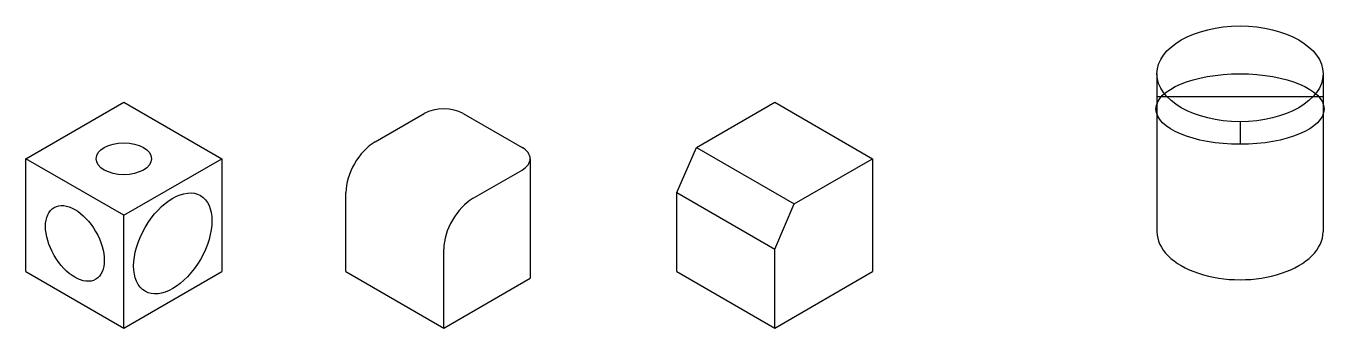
# Model space of a CAD drawing. Header units: millimetres. Extents: x 111 to 685, y 132 to 266.
import ezdxf

# ---------------------------------------------------------------- set-up
doc = ezdxf.new("R2010")
doc.units = ezdxf.units.MM

msp = doc.modelspace()

# ---------------------------------------------------------------- linework, layer by layer
for p, q in [((611.18, 244.32), (611.18, 174.32)), ((611.18, 244.32), (611.18, 234.32)), ((684.67, 244.32), (684.67, 174.32)), ((110.89, 206.7), (154.19, 231.7)), ((154.19, 231.7), (197.5, 206.7)), ((407.47, 211.7), (442.11, 231.7)), ((442.11, 231.7), (485.41, 206.7)), ((611.18, 234.32), (684.67, 234.32)), ((265.39, 214.2), (287.04, 226.7)), ((304.36, 226.7), (330.34, 211.7)), ((647.93, 223.11), (647.93, 213.11)), ((398.81, 191.7), (407.47, 211.7)), ((407.47, 211.7), (450.77, 186.7)), ((110.89, 156.7), (110.89, 206.7)), ((154.19, 181.7), (110.89, 206.7)), ((154.19, 181.7), (197.5, 206.7)), ((197.5, 206.7), (197.5, 156.7)), ((308.69, 189.2), (330.34, 201.7)), ((333.93, 206.7), (333.93, 153.77)), ((450.77, 186.7), (485.41, 206.7)), ((485.41, 206.7), (485.41, 156.7)), ((252.4, 156.7), (252.4, 191.7)), ((398.81, 156.7), (398.81, 191.7)), ((398.81, 191.7), (442.11, 166.7)), ((442.11, 166.7), (450.77, 186.7)), ((154.19, 131.7), (154.19, 181.7)), ((295.7, 131.7), (295.7, 166.7)), ((442.11, 131.7), (442.11, 166.7)), ((110.89, 156.7), (154.19, 131.7)), ((154.19, 131.7), (197.5, 156.7)), ((252.4, 156.7), (295.7, 131.7)), ((398.81, 156.7), (442.11, 131.7)), ((442.11, 131.7), (485.41, 156.7)), ((295.7, 131.7), (333.93, 153.77))]:
    msp.add_line(p, q)
for centre, major_axis, ratio in [((647.93, 244.32), (-36.74, 0), 0.57735), ((647.93, 228.72), (-37.17, 0), 0.419897), ((154.19, 206.7), (-12.25, 0), 0.57735), ((175.84, 169.2), (-12.25, -21.21), 0.57735), ((132.54, 169.2), (9.19, -15.91), 0.57735)]:
    msp.add_ellipse(centre, major_axis=major_axis, ratio=ratio)
for centre, major_axis, start_param, end_param in [((295.7, 221.7), (-12.25, 0), 3.926991, 5.497787), ((265.39, 199.2), (-9.19, -15.91), 3.926991, 5.497787), ((321.68, 206.7), (-12.25, 0), 2.356194, 3.926991), ((308.69, 174.2), (-9.19, -15.91), 3.926991, 5.497787), ((647.93, 174.32), (-36.74, 0), 0, 3.141593)]:
    msp.add_ellipse(centre, major_axis=major_axis, ratio=0.57735, start_param=start_param, end_param=end_param)

doc.saveas('drawing.dxf')
